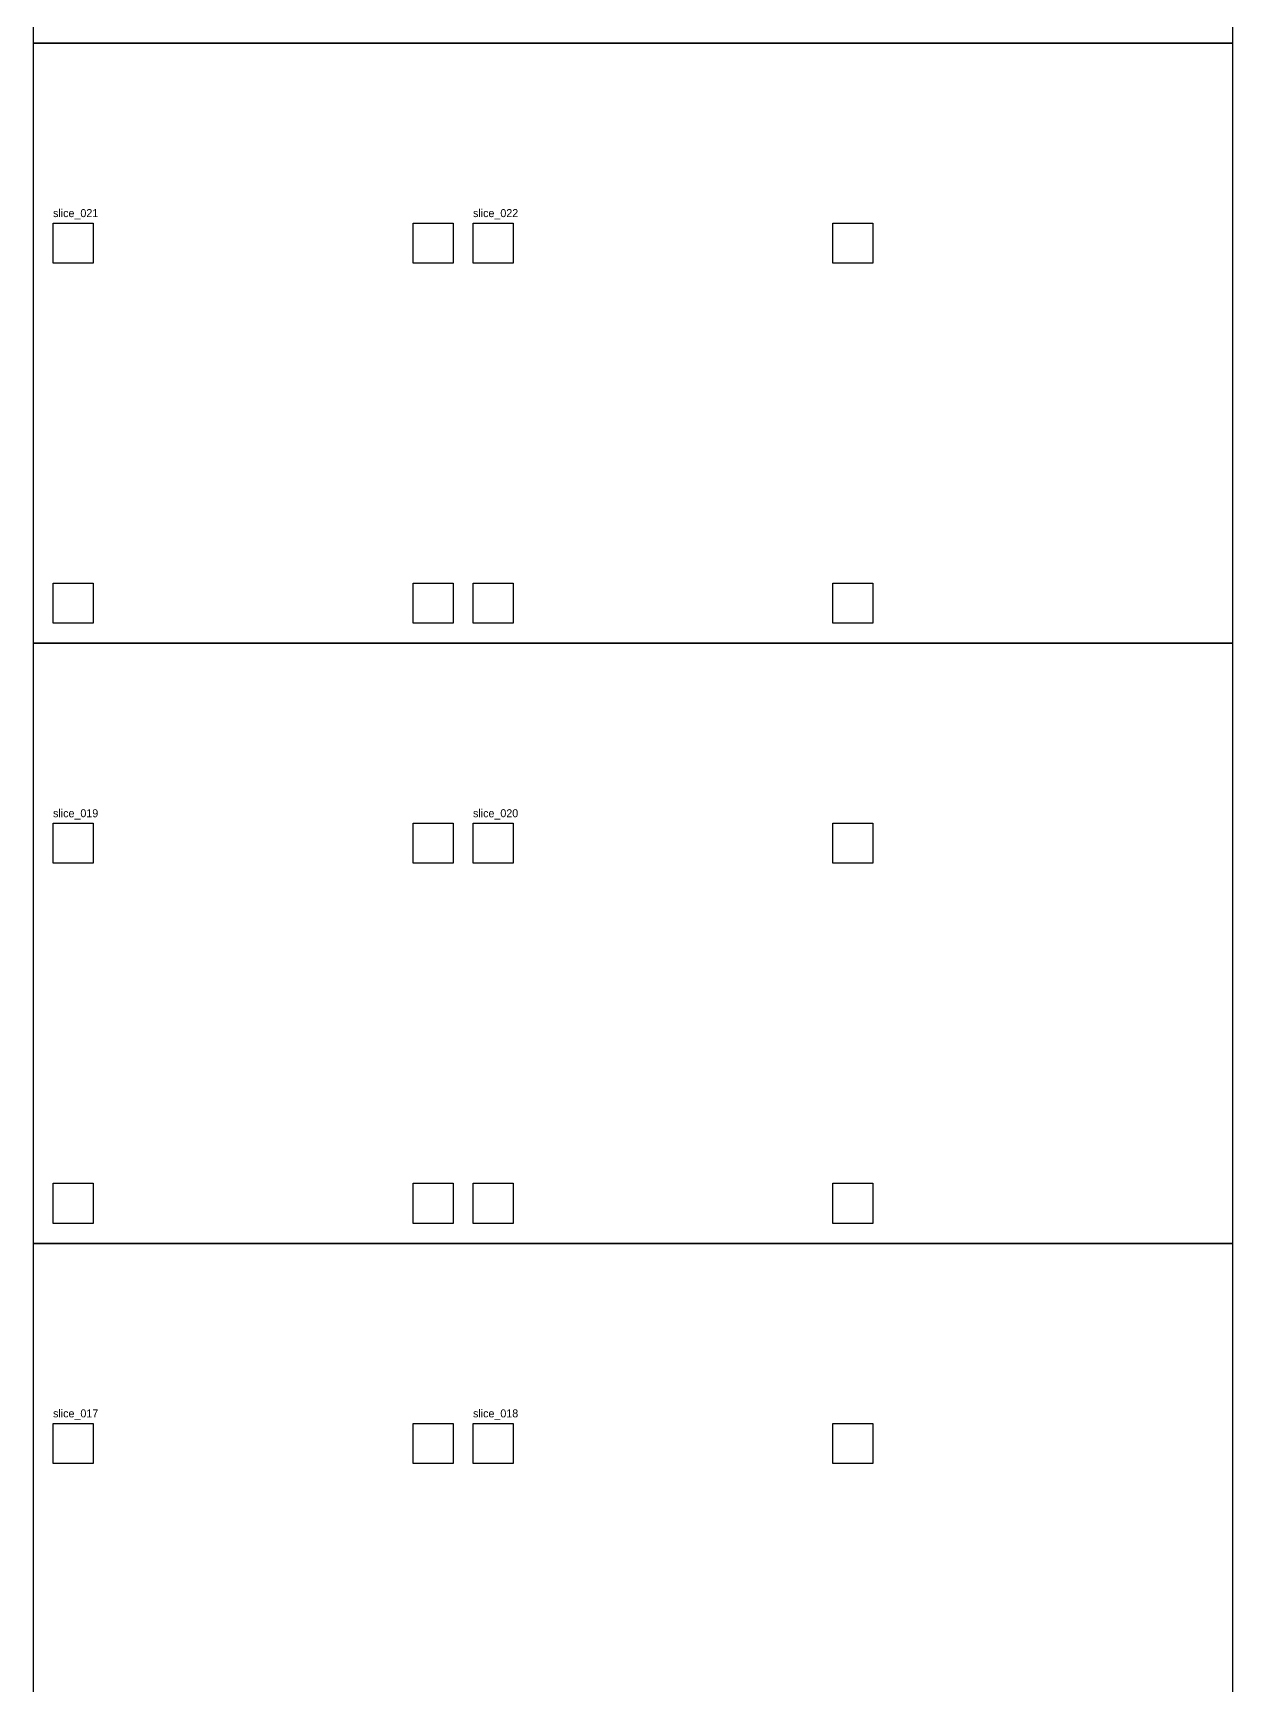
# Model space of a CAD drawing. Header units: metres. Extents: x 0 to 600, y 0 to 6600.
# Drawn here: x 0 to 600, y 2479 to 3305 of the extents above; entities that cross this region are included whole.
import ezdxf

# ---------------------------------------------------------------- set-up
doc = ezdxf.new("R2010")
doc.units = ezdxf.units.M

msp = doc.modelspace()

# ---------------------------------------------------------------- linework, layer by layer
at = {"layer": 'sheet_boundary_10'}
for p, q in [((600, 3000), (0, 3000)), ((0, 3000), (0, 2700)), ((600, 2700), (600, 3000)), ((0, 2700), (600, 2700))]:
    msp.add_line(p, q, dxfattribs=at)
at = {"layer": 'sheet_boundary_11'}
for p, q in [((600, 3300), (0, 3300)), ((0, 3300), (0, 3000)), ((600, 3000), (600, 3300)), ((0, 3000), (600, 3000))]:
    msp.add_line(p, q, dxfattribs=at)
at = {"layer": 'sheet_boundary_12'}
for p, q in [((0, 3600), (0, 3300)), ((600, 3300), (600, 3600)), ((0, 3300), (600, 3300))]:
    msp.add_line(p, q, dxfattribs=at)
at = {"layer": 'sheet_boundary_9'}
for p, q in [((600, 2700), (0, 2700)), ((0, 2700), (0, 2400)), ((600, 2400), (600, 2700))]:
    msp.add_line(p, q, dxfattribs=at)
at = {"layer": 'slice_017'}
for p, q in [((10, 2590), (10, 2610)), ((10, 2610), (30, 2610)), ((30, 2610), (30, 2590)), ((190, 2590), (190, 2610)), ((190, 2610), (210, 2610)), ((210, 2610), (210, 2590)), ((30, 2590), (10, 2590)), ((210, 2590), (190, 2590))]:
    msp.add_line(p, q, dxfattribs=at)
at = {"layer": 'slice_018'}
for p, q in [((220, 2590), (220, 2610)), ((220, 2610), (240, 2610)), ((240, 2610), (240, 2590)), ((400, 2590), (400, 2610)), ((400, 2610), (420, 2610)), ((420, 2610), (420, 2590)), ((240, 2590), (220, 2590)), ((420, 2590), (400, 2590))]:
    msp.add_line(p, q, dxfattribs=at)
at = {"layer": 'slice_019'}
for p, q in [((10, 2890), (10, 2910)), ((10, 2910), (30, 2910)), ((30, 2910), (30, 2890)), ((190, 2890), (190, 2910)), ((190, 2910), (210, 2910)), ((210, 2910), (210, 2890)), ((30, 2890), (10, 2890)), ((210, 2890), (190, 2890)), ((10, 2710), (10, 2730)), ((10, 2730), (30, 2730)), ((30, 2730), (30, 2710)), ((190, 2710), (190, 2730)), ((190, 2730), (210, 2730)), ((210, 2730), (210, 2710)), ((30, 2710), (10, 2710)), ((210, 2710), (190, 2710))]:
    msp.add_line(p, q, dxfattribs=at)
at = {"layer": 'slice_020'}
for p, q in [((220, 2890), (220, 2910)), ((220, 2910), (240, 2910)), ((240, 2910), (240, 2890)), ((400, 2890), (400, 2910)), ((400, 2910), (420, 2910)), ((420, 2910), (420, 2890)), ((240, 2890), (220, 2890)), ((420, 2890), (400, 2890)), ((220, 2710), (220, 2730)), ((220, 2730), (240, 2730)), ((240, 2730), (240, 2710)), ((400, 2710), (400, 2730)), ((400, 2730), (420, 2730)), ((420, 2730), (420, 2710)), ((240, 2710), (220, 2710)), ((420, 2710), (400, 2710))]:
    msp.add_line(p, q, dxfattribs=at)
at = {"layer": 'slice_021'}
for p, q in [((10, 3190), (10, 3210)), ((10, 3210), (30, 3210)), ((30, 3210), (30, 3190)), ((190, 3190), (190, 3210)), ((190, 3210), (210, 3210)), ((210, 3210), (210, 3190)), ((30, 3190), (10, 3190)), ((210, 3190), (190, 3190)), ((10, 3010), (10, 3030)), ((10, 3030), (30, 3030)), ((30, 3030), (30, 3010)), ((190, 3010), (190, 3030)), ((190, 3030), (210, 3030)), ((210, 3030), (210, 3010)), ((30, 3010), (10, 3010)), ((210, 3010), (190, 3010))]:
    msp.add_line(p, q, dxfattribs=at)
at = {"layer": 'slice_022'}
for p, q in [((220, 3190), (220, 3210)), ((220, 3210), (240, 3210)), ((240, 3210), (240, 3190)), ((400, 3190), (400, 3210)), ((400, 3210), (420, 3210)), ((420, 3210), (420, 3190)), ((240, 3190), (220, 3190)), ((420, 3190), (400, 3190)), ((220, 3010), (220, 3030)), ((220, 3030), (240, 3030)), ((240, 3030), (240, 3010)), ((400, 3010), (400, 3030)), ((400, 3030), (420, 3030)), ((420, 3030), (420, 3010)), ((240, 3010), (220, 3010)), ((420, 3010), (400, 3010))]:
    msp.add_line(p, q, dxfattribs=at)

# ---------------------------------------------------------------- texts
at = {"layer": 'slice_017'}
msp.add_text('slice_017', height=4, dxfattribs=at).set_placement((10, 2613))
at = {"layer": 'slice_018'}
msp.add_text('slice_018', height=4, dxfattribs=at).set_placement((220, 2613))
at = {"layer": 'slice_019'}
msp.add_text('slice_019', height=4, dxfattribs=at).set_placement((10, 2913))
at = {"layer": 'slice_020'}
msp.add_text('slice_020', height=4, dxfattribs=at).set_placement((220, 2913))
at = {"layer": 'slice_021'}
msp.add_text('slice_021', height=4, dxfattribs=at).set_placement((10, 3213))
at = {"layer": 'slice_022'}
msp.add_text('slice_022', height=4, dxfattribs=at).set_placement((220, 3213))

doc.saveas('drawing.dxf')
